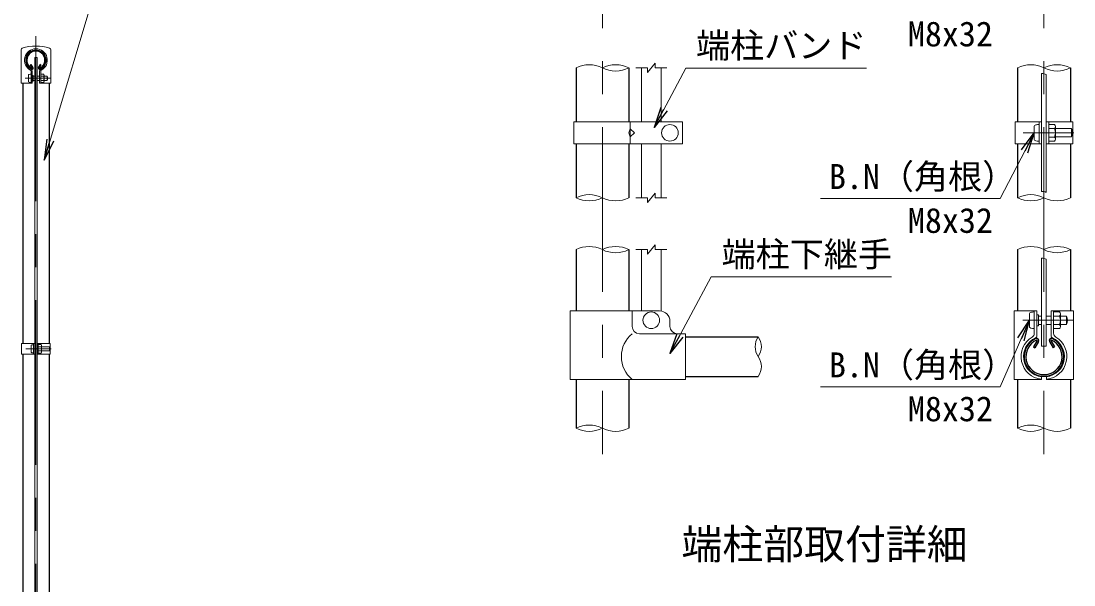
# Model space of a CAD drawing. Units: millimetres, scale not verified. Extents: x -4200 to 4200, y -2970 to 2970.
# Drawn here: x -72 to 1955, y 321 to 1407 of the extents above; entities that cross this region are included whole.
import ezdxf
from ezdxf.enums import TextEntityAlignment as Align

# ---------------------------------------------------------------- set-up
doc = ezdxf.new("R2010")
doc.units = ezdxf.units.MM
doc.header["$LTSCALE"] = 10
doc.linetypes.add('USER1', pattern=[50.8, 31.75, -6.35, 6.35, -6.35])
for name, color, linetype, lineweight in [('0-0_D-TTL-TXT', 7, 'Continuous', 25), ('0-1_D-BMK', 2, 'USER1', 13), ('0-2_D-STR1', 1, 'Continuous', 25), ('0-3_D-STR-DIM', 7, 'Continuous', 13), ('0-4_0', 7, 'Continuous', 25), ('0-B_D-STR3', 3, 'Continuous', 13), ('0-D_D-STR-TXT', 7, 'Continuous', 13)]:
    doc.layers.add(name, color=color, linetype=linetype, lineweight=lineweight)
doc.styles.add('ＭＳ ゴシック', font='')
doc.styles.get('ＭＳ ゴシック').set_extended_font_data('MS Gothic')

# ---------------------------------------------------------------- blocks, each defined once
blk = doc.blocks.new('_Open')
at = {"layer": '0-4_0'}
blk.add_line((-10, 1.667), (0, 0), dxfattribs=at)
blk.add_lwpolyline([(-10, -1.667), (0, 0), (-10, 0)], dxfattribs=at)

msp = doc.modelspace()

# ---------------------------------------------------------------- linework, layer by layer
at = {"layer": '0-1_D-BMK'}
for p, q in [((1047.29, 1710.56), (1047.29, 572.56)), ((1897.29, 1710.56), (1897.29, 572.56)), ((-43.35, 1377.56), (-43.35, -79.5)), ((-63.68, 1296.51), (-14.8, 1296.51)), ((1857.21, 1191.56), (1954.96, 1191.56)), ((1856.63, 830.56), (1954.39, 830.56)), ((-62.63, 775.5), (-13.75, 775.5))]:
    msp.add_line(p, q, dxfattribs=at)
at = {"layer": '0-2_D-STR1'}
for p, q in [((-53.53, 1322.24), (-52.14, 1323.04)), ((-50.02, 1316.16), (-53.53, 1322.24)), ((-48.64, 1316.97), (-52.14, 1323.04)), ((-38.07, 1316.97), (-34.56, 1323.04)), ((-36.68, 1316.16), (-33.17, 1322.24)), ((-33.17, 1322.24), (-34.56, 1323.04)), ((996.49, 1316.56), (996.49, 1212.55)), ((1098.09, 1316.56), (1098.09, 1212.55)), ((1846.49, 1316.56), (1846.49, 1212.56)), ((1948.09, 1316.56), (1948.09, 1212.56)), ((-68.75, 1287.5), (-68.75, 786)), ((-17.95, 1287.5), (-17.95, 786)), ((996.49, 1170.55), (996.49, 1066.56)), ((1098.09, 1170.55), (1098.09, 1066.56)), ((1846.49, 1170.56), (1846.49, 1066.56)), ((1948.09, 1170.56), (1948.09, 1066.56)), ((996.49, 966.56), (996.49, 848.56)), ((1098.09, 966.56), (1098.09, 848.56)), ((1846.49, 966.56), (1846.49, 848.56)), ((1948.09, 966.56), (1948.09, 848.56)), ((1207.29, 798.66), (1347.29, 798.66)), ((1883.94, 791.32), (1876.92, 779.17)), ((1910.63, 791.32), (1917.65, 779.17)), ((1876.92, 779.17), (1879.7, 777.56)), ((1886.72, 789.72), (1879.7, 777.56)), ((1907.85, 789.72), (1914.87, 777.56)), ((1917.65, 779.17), (1914.87, 777.56)), ((-68.75, 765), (-68.75, 263.5)), ((-17.95, 765), (-17.95, 263.5)), ((996.49, 716.56), (996.49, 622.56)), ((1098.09, 716.56), (1098.09, 622.56)), ((1207.29, 722.46), (1347.29, 722.46)), ((1846.49, 716.56), (1846.49, 622.56)), ((1948.09, 716.56), (1948.09, 622.56))]:
    msp.add_line(p, q, dxfattribs=at)
for centre, radius, start, end in [((-43.35, 1331.5), 19.05, 294.32478, 245.67522), ((-43.35, 1331.5), 17.45, 294.32478, 245.67522), ((-50.37, 1315.96), 2, 245.67522, 30), ((-50.37, 1315.96), 0.401, 245.67522, 30), ((-36.33, 1315.96), 2, 150, 294.32478), ((-36.33, 1315.96), 0.401, 150, 294.32478), ((1897.29, 760.66), 38.1, 114.32478, 65.67522), ((1897.29, 760.66), 34.89, 114.32478, 65.67522), ((1883.24, 791.72), 4.01, 330, 114.32478), ((1883.24, 791.72), 0.802, 330, 114.32478), ((1911.33, 791.72), 4.01, 65.67522, 210), ((1911.33, 791.72), 0.802, 65.67522, 210)]:
    msp.add_arc(centre, radius, start, end, dxfattribs=at)
at = {"layer": '0-3_D-STR-DIM'}
for p, q in [((1133.79, 1307.56), (1148.79, 1325.56)), ((1148.79, 1316.56), (1148.79, 1325.56)), ((1111.29, 1316.56), (1133.79, 1316.56)), ((1133.79, 1307.56), (1133.79, 1316.56)), ((1148.79, 1316.56), (1171.29, 1316.56)), ((1133.79, 1057.56), (1148.79, 1075.56)), ((1148.79, 1066.56), (1148.79, 1075.56)), ((1111.29, 1066.56), (1133.79, 1066.56)), ((1133.79, 1057.56), (1133.79, 1066.56)), ((1148.79, 1066.56), (1171.29, 1066.56)), ((1133.79, 957.56), (1148.79, 975.56)), ((1148.79, 966.56), (1148.79, 975.56)), ((1111.29, 966.56), (1133.79, 966.56)), ((1133.79, 957.56), (1133.79, 966.56)), ((1148.79, 966.56), (1171.29, 966.56))]:
    msp.add_line(p, q, dxfattribs=at)
for centre, radius, start, end in [((1021.89, 1265.8), 56.76, 63.4184, 116.5816), ((1072.69, 1265.8), 56.76, 63.4184, 116.5816), ((1871.89, 1265.8), 56.76, 63.4184, 116.5816), ((1922.69, 1265.8), 56.76, 63.4184, 116.5816), ((1072.69, 1367.32), 56.76, 243.4184, 296.5816), ((1894.33, 1290.23), 15.36, 60.95271, 95.76063), ((1922.69, 1367.32), 56.76, 243.4184, 296.5816), ((1894.33, 1063.3), 15.36, 60.95271, 95.76063), ((1021.89, 1015.8), 56.76, 63.4184, 116.5816), ((1021.89, 1117.32), 56.76, 243.4184, 296.5816), ((1072.69, 1117.32), 56.76, 243.4184, 296.5816), ((1871.89, 1015.8), 56.76, 63.4184, 116.5816), ((1871.89, 1117.32), 56.76, 243.4184, 296.5816), ((1922.69, 1117.32), 56.76, 243.4184, 296.5816), ((1021.89, 915.8), 56.76, 63.4184, 116.5816), ((1072.69, 915.8), 56.76, 63.4184, 116.5816), ((1072.69, 1017.32), 56.76, 243.4184, 296.5816), ((1871.89, 915.8), 56.76, 63.4184, 116.5816), ((1922.69, 915.8), 56.76, 63.4184, 116.5816), ((1922.69, 1017.32), 56.76, 243.4184, 296.5816), ((1894.33, 934.57), 15.36, 60.95271, 95.76063), ((1374.53, 779.61), 33.24, 145.03504, 214.96496), ((1320.04, 779.61), 33.24, 325.03504, 34.96496), ((1320.05, 741.51), 33.24, 325.03422, 34.96578), ((1021.89, 571.8), 56.76, 63.4184, 116.5816), ((1871.89, 571.8), 56.76, 63.4184, 116.5816), ((1021.89, 673.32), 56.76, 243.4184, 296.5816), ((1072.69, 673.32), 56.76, 243.4184, 296.5816), ((1871.89, 673.32), 56.76, 243.4184, 296.5816), ((1922.69, 673.32), 56.76, 243.4184, 296.5816)]:
    msp.add_arc(centre, radius, start, end, dxfattribs=at)
at = {"layer": '0-B_D-STR3'}
for p, q in [((-14.8, 1351.19), (-14.8, 1287.5)), ((-45.6, 1336.5), (-41.1, 1336.5)), ((-45.6, 1336.5), (-45.6, 229.5)), ((-41.1, 1336.5), (-41.1, 229.5)), ((-57.45, 1290.01), (-57.45, 1303.01)), ((-52.65, 1310.32), (-52.65, 1287.5)), ((-50.35, 1310.32), (-50.35, 1287.5)), ((-48.65, 1301.83), (-50.35, 1301.83)), ((-48.65, 1291.19), (-48.65, 1301.83)), ((-48.65, 1300.51), (-45.6, 1300.51)), ((-41.1, 1300.51), (-36.35, 1300.51)), ((-36.35, 1310.32), (-36.35, 1287.5)), ((-34.05, 1310.32), (-34.05, 1287.5)), ((-28.55, 1304.61), (-34.05, 1304.61)), ((-28.55, 1300.56), (-34.05, 1300.56)), ((-27.55, 1290.59), (-27.55, 1302.55)), ((-27.55, 1300.51), (-21.65, 1300.51)), ((-21.65, 1292.51), (-21.65, 1300.51)), ((1122.29, 1316.56), (1122.29, 1212.55)), ((1160.29, 1316.56), (1160.29, 1212.55)), ((1892.79, 1305.52), (1892.79, 1078.58)), ((1901.79, 1303.66), (1901.79, 1076.73)), ((-48.65, 1291.19), (-50.35, 1291.19)), ((-48.65, 1292.51), (-45.6, 1292.51)), ((-41.1, 1292.51), (-36.35, 1292.51)), ((-36.35, 1287.5), (-14.8, 1287.5)), ((-28.55, 1292.46), (-34.05, 1292.46)), ((-28.55, 1288.41), (-34.05, 1288.41)), ((-27.55, 1292.51), (-21.65, 1292.51)), ((992.29, 1170.55), (992.29, 1212.55)), ((1201.28, 1212.55), (992.29, 1212.55)), ((1100.94, 1170.55), (1100.94, 1212.55)), ((1201.28, 1170.55), (1201.28, 1212.55)), ((1841.89, 1212.56), (1892.79, 1212.56)), ((1878.59, 1204.56), (1878.59, 1178.56)), ((1888.19, 1212.56), (1888.19, 1170.56)), ((1888.19, 1207.56), (1888.19, 1175.56)), ((1901.79, 1212.56), (1952.69, 1212.56)), ((1906.39, 1212.56), (1906.39, 1170.56)), ((1917.39, 1207.76), (1906.39, 1207.76)), ((1917.39, 1199.66), (1906.39, 1199.66)), ((1919.39, 1203.39), (1919.39, 1179.48)), ((1919.39, 1199.56), (1950.19, 1199.56)), ((1950.19, 1199.56), (1950.19, 1183.56)), ((1952.69, 1212.56), (1952.69, 1170.56)), ((1917.39, 1183.46), (1906.39, 1183.46)), ((1919.39, 1183.56), (1950.19, 1183.56)), ((1201.28, 1170.55), (992.29, 1170.55)), ((1122.29, 1170.55), (1122.29, 1066.56)), ((1160.29, 1170.55), (1160.29, 1066.56)), ((1901.79, 1170.56), (1952.69, 1170.56)), ((1917.39, 1175.36), (1906.39, 1175.36)), ((1122.29, 966.56), (1122.29, 848.56)), ((1160.29, 966.56), (1160.29, 848.33)), ((1892.79, 780.56), (1892.79, 949.85)), ((1901.79, 780.56), (1901.79, 948)), ((985.39, 848.56), (1157.29, 848.56)), ((985.39, 716.56), (985.39, 848.56)), ((1104.39, 848.56), (1104.39, 818.56)), ((1840.19, 848.56), (1883.29, 848.56)), ((1840.19, 848.56), (1840.19, 716.56)), ((1869.09, 843.56), (1869.09, 817.56)), ((1878.69, 848.56), (1878.69, 805.58)), ((1883.29, 848.56), (1883.29, 800.05)), ((1886.69, 841.2), (1883.29, 841.2)), ((1886.69, 841.2), (1886.69, 819.92)), ((1886.69, 838.56), (1892.79, 838.56)), ((1901.79, 838.56), (1911.29, 838.56)), ((1911.29, 848.56), (1911.29, 800.05)), ((1911.29, 848.56), (1954.39, 848.56)), ((1915.89, 848.56), (1915.89, 805.58)), ((1926.89, 846.76), (1915.89, 846.76)), ((1926.89, 838.66), (1915.89, 838.66)), ((1928.89, 842.39), (1928.89, 818.48)), ((1928.89, 838.56), (1940.69, 838.56)), ((1940.69, 838.56), (1940.69, 822.56)), ((1954.39, 848.56), (1954.39, 716.56)), ((1177.29, 828.56), (1177.29, 818.56)), ((1886.69, 819.92), (1883.29, 819.92)), ((1886.69, 822.56), (1892.79, 822.56)), ((1901.79, 822.56), (1911.29, 822.56)), ((1926.89, 822.46), (1915.89, 822.46)), ((1926.89, 814.36), (1915.89, 814.36)), ((1928.89, 822.56), (1940.69, 822.56)), ((1207.29, 804.56), (1118.39, 804.56)), ((1207.29, 804.56), (1207.29, 716.56)), ((-71.05, 786), (-45.6, 786)), ((-52.7, 782), (-52.7, 769)), ((-47.9, 786), (-47.9, 765)), ((-47.9, 783.5), (-47.9, 767.5)), ((-47.9, 781.7), (-47.9, 769.3)), ((-41.1, 786), (-15.65, 786)), ((-38.8, 786), (-38.8, 765)), ((-33.3, 783.6), (-38.8, 783.6)), ((-38.8, 783.6), (-38.8, 767.4)), ((-38.8, 781.7), (-38.8, 769.3)), ((-33.3, 779.55), (-38.8, 779.55)), ((-33.3, 771.45), (-38.8, 771.45)), ((-32.3, 781.42), (-32.3, 769.46)), ((-32.3, 779.5), (-16.9, 779.5)), ((-32.3, 771.5), (-16.9, 771.5)), ((-16.9, 779.5), (-16.9, 771.5)), ((-15.65, 786), (-15.65, 765)), ((1892.79, 780.56), (1901.79, 780.56)), ((-41.1, 765), (-15.65, 765)), ((-33.3, 767.4), (-38.8, 767.4)), ((1207.29, 716.56), (985.39, 716.56)), ((1840.19, 716.56), (1892.29, 716.56)), ((1892.29, 721.48), (1892.29, 716.56)), ((1902.29, 721.48), (1902.29, 716.56)), ((1902.29, 716.56), (1954.39, 716.56))]:
    msp.add_line(p, q, dxfattribs=at)
for points in [[(-71.9, 1351.19), (-71.9, 1287.5), (-50.35, 1287.5)], [(1841.89, 1212.56), (1841.89, 1170.56), (1892.79, 1170.56)], [(-71.05, 786), (-71.05, 765), (-45.6, 765)]]:
    msp.add_lwpolyline(points, dxfattribs=at)
msp.add_lwpolyline([(1100.94, 1199.55), (1098.28, 1191.55), (1100.94, 1183.55), (1108.94, 1191.55)], close=True, dxfattribs=at)
for centre in [(1177.28, 1191.55), (1141.29, 830.56)]:
    msp.add_circle(centre, 16, dxfattribs=at)
for centre, radius, start, end in [((-43.36, 1278.76), 80, 70.77586, 109.21688), ((-68.6, 1351.19), 3.3, 109.21688, 180), ((-43.35, 1331.5), 22, 298.0884, 241.9116), ((-43.35, 1331.5), 19.7, 298.0884, 241.9116), ((-18.1, 1351.19), 3.3, 0, 70.77586), ((-54.65, 1310.32), 2, 0, 61.9116), ((-54.65, 1310.32), 4.3, 0, 61.9116), ((-32.05, 1310.32), 4.3, 118.0884, 180), ((-32.05, 1310.32), 2, 118.0884, 180), ((-30.1, 1302.58), 2.55, 307.42505, 52.57495), ((-36.25, 1296.51), 8.7, 332.26063, 27.73937), ((-29.15, 1296.51), 8.5, 331.92751, 28.07249), ((-30.09, 1290.43), 2.54, 307.21089, 52.78911), ((1901.98, 1191.56), 17.4, 332.26063, 27.73937), ((1914.31, 1203.71), 5.08, 307.21089, 52.78911), ((1935.19, 1191.56), 17, 331.92751, 28.07249), ((1914.29, 1179.41), 5.1, 307.42505, 52.57495), ((1157.29, 828.56), 20, 0, 90), ((1911.48, 830.56), 17.4, 332.26063, 27.73937), ((1923.81, 842.71), 5.08, 307.21089, 52.78911), ((1925.69, 830.56), 17, 331.92751, 28.07249), ((1118.39, 818.56), 14, 180, 270), ((1191.29, 818.56), 14, 180, 270), ((1923.79, 818.41), 5.1, 307.42505, 52.57495), ((1140.78, 760.56), 57.1, 129.59418, 230.40582), ((1897.29, 760.56), 44, 121.13861, 263.47502), ((1897.29, 760.56), 39.4, 114.50336, 262.7093), ((1870.09, 805.58), 8.6, 301.13861, 0), ((1879.29, 800.05), 4, 294.50336, 0), ((1897.29, 760.56), 44, 276.52498, 58.86139), ((1897.29, 760.56), 39.4, 277.2907, 65.49664), ((1915.29, 800.05), 4, 180, 245.49664), ((1924.49, 805.58), 8.6, 180, 238.86139), ((-34.84, 781.58), 2.54, 307.21089, 52.78911), ((-41, 775.5), 8.7, 332.26063, 27.73937), ((-34.85, 769.43), 2.55, 307.42505, 52.57495), ((-24.4, 775.5), 8.5, 331.92751, 28.07249)]:
    msp.add_arc(centre, radius, start, end, dxfattribs=at)
for centre, major_axis, start_param, end_param in [((-52.65, 1303.01), (4.8, 0), 1.5707963, 3.1415927), ((-52.65, 1290.01), (4.8, 0), 3.1415927, 4.712389), ((1888.19, 1204.56), (9.6, 0), 1.5707963, 3.1415927), ((1888.19, 1178.56), (9.6, 0), 3.1415927, 4.712389), ((1878.69, 843.56), (9.6, 0), 1.5707963, 3.1415927), ((1878.69, 817.56), (9.6, 0), 3.1415927, 4.712389), ((-47.9, 782), (4.8, 0), 1.5707963, 3.1415927), ((-47.9, 769), (4.8, 0), 3.1415927, 4.712389)]:
    msp.add_ellipse(centre, major_axis=major_axis, ratio=0.3125, start_param=start_param, end_param=end_param, dxfattribs=at)
at = {"layer": '0-D_D-STR-TXT'}
for points in [[(612.26, 1498.5), (80.6, 1498.5), (-26.68, 1140.88)], [(1555.69, 1316.09), (1207.53, 1316.09), (1147.98, 1203.75)], [(1467.07, 1065.04), (1813.14, 1065.04), (1877.67, 1189.78)], [(1603.96, 913.99), (1256.7, 913.99), (1178.22, 767.98)], [(1467.07, 702.22), (1813.14, 702.22), (1868.29, 828.73)]]:
    msp.add_lwpolyline(points, dxfattribs=at)

# ---------------------------------------------------------------- block references
at = {"layer": '0-D_D-STR-TXT', "xscale": 4, "yscale": 4}
for p, rotation in [((1147.04, 1201.98), 242.07069), ((-27.26, 1138.96), 253.30154), ((1878.59, 1191.56), 62.64819), ((1869.09, 830.56), 66.44646), ((1177.27, 766.22), 241.73951)]:
    msp.add_blockref('_Open', p, dxfattribs=dict(at, rotation=rotation))

# ---------------------------------------------------------------- texts
at = {"layer": '0-0_D-TTL-TXT', "style": 'ＭＳ ゴシック'}
msp.add_text('端柱部取付詳細', height=57.7, dxfattribs=at).set_placement((1199.39, 353.13), align=Align.BOTTOM_LEFT)
at = {"layer": '0-D_D-STR-TXT', "style": 'ＭＳ ゴシック'}
for s, p in [('M8x32', (1635.4, 1343.58)), ('端柱バンド', (1227.46, 1321.27)), ('B.N（角根）', (1483.31, 1068.98)), ('M8x32', (1635.4, 984.4)), ('端柱下継手', (1276.63, 919.17)), ('B.N（角根）', (1483.31, 706.16)), ('M8x32', (1635.4, 621.58))]:
    msp.add_text(s, height=48.09, dxfattribs=at).set_placement(p, align=Align.BOTTOM_LEFT)

doc.saveas('drawing.dxf')
